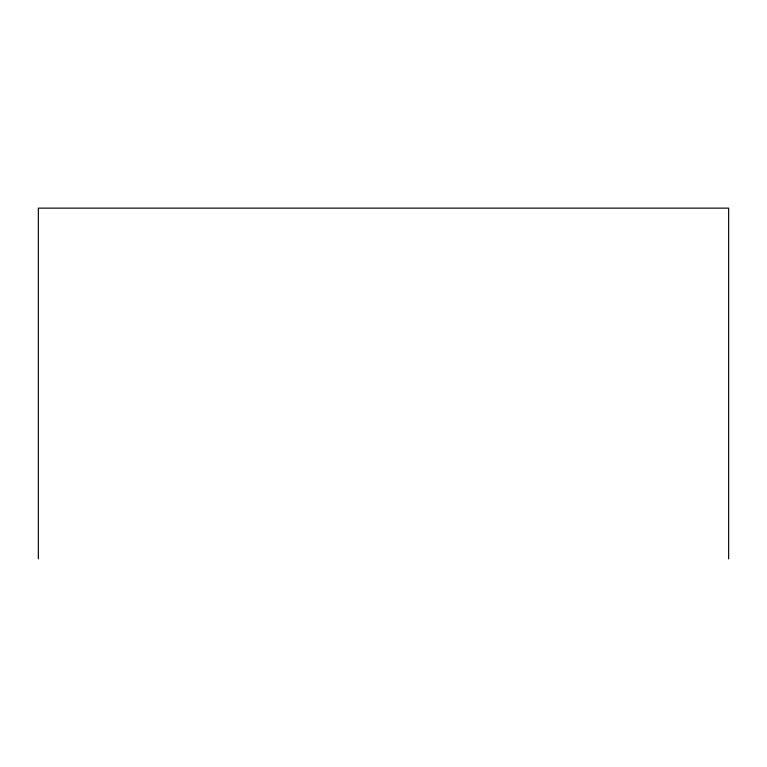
<?xml version="1.0" encoding="UTF-8"?>
<svg xmlns="http://www.w3.org/2000/svg" width="767" height="767" viewBox="0 0 767 767"><rect width="100%" height="100%" fill="white"/><g stroke="black" fill="none" stroke-linecap="round" stroke-linejoin="round"><path stroke-width="1.15" d="M728.65 558.865L728.65 208.135L38.35 208.135L38.35 558.865"/></g></svg>
